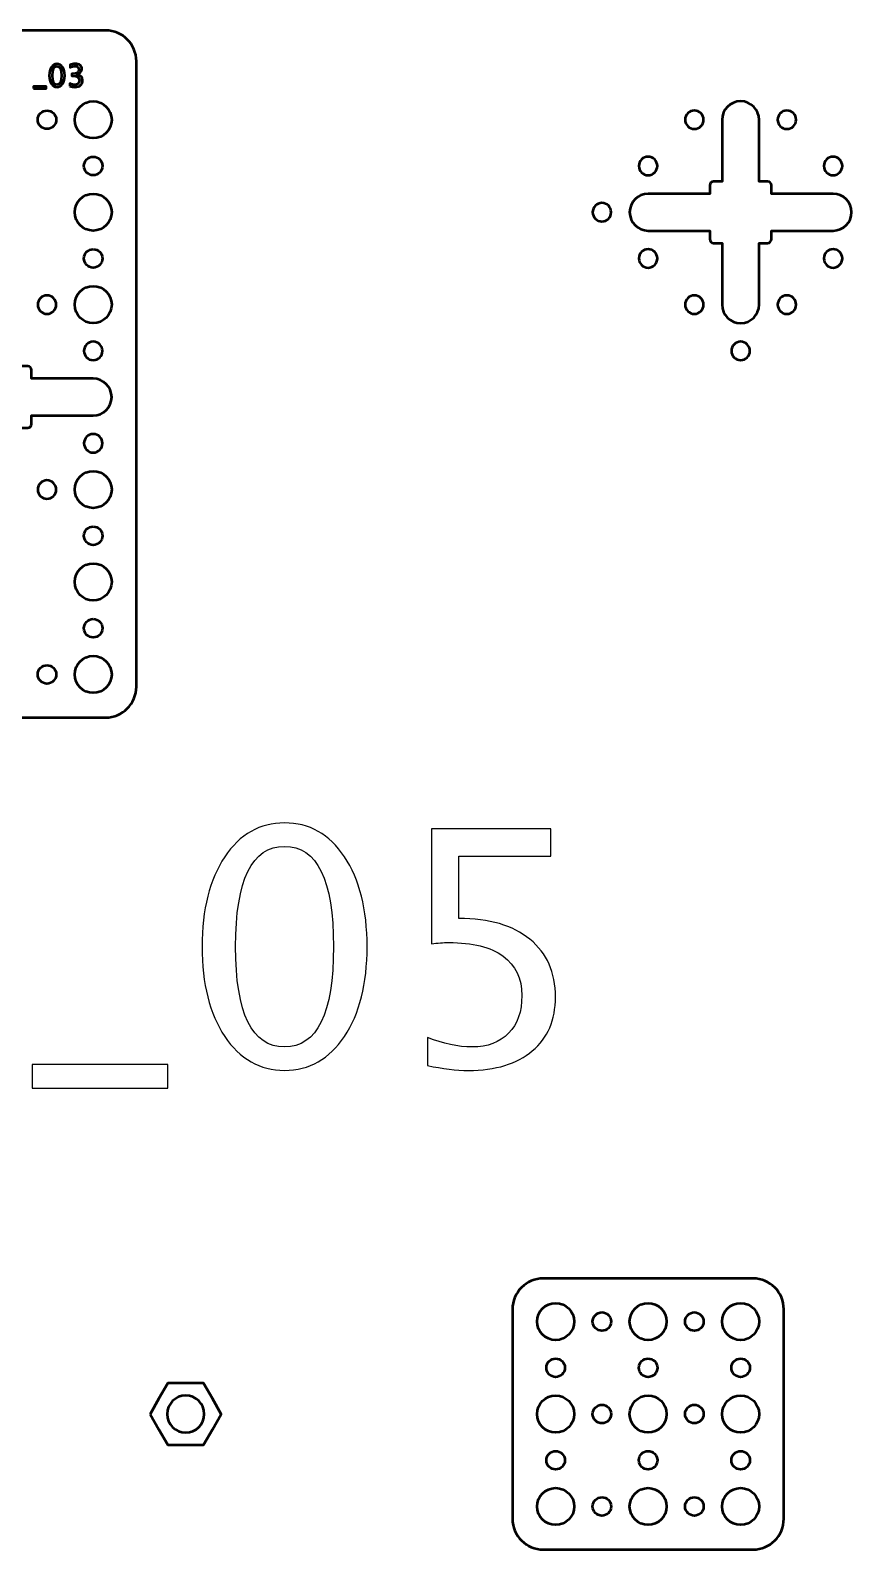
# Model space of a CAD drawing. Header units: centimetres. Extents: x -142 to 94, y -75 to 149.
# Drawn here: x 4.98 to 18.3, y 77.3 to 101.95 of the extents above; entities that cross this region are included whole.
import ezdxf

# ---------------------------------------------------------------- set-up
doc = ezdxf.new("R2010")
doc.units = ezdxf.units.CM
doc.header["$MEASUREMENT"] = 0
doc.layers.add('Layer 1', color=7, linetype='Continuous')

msp = doc.modelspace()

# ---------------------------------------------------------------- linework, layer by layer
at = {"layer": 'Layer 1', "lineweight": 53}
for centre, major_axis in [((5.25, 100.5), (0, 0.15)), ((6.00001, 100.49999), (0, 0.30001)), ((6, 99.75), (0, 0.15)), ((6.00001, 98.99999), (0, 0.30001)), ((6, 98.25), (0, 0.15)), ((6.00001, 97.49999), (0, 0.30001)), ((6.00001, 94.49999), (0, 0.30001)), ((6, 93.75), (0, 0.15)), ((6.00001, 92.99999), (0, 0.30001)), ((6, 92.25), (0, 0.15)), ((6.00001, 91.49999), (0, 0.30001)), ((5.25, 91.5), (0, 0.15)), ((13.50001, 80.99999), (0, 0.30001)), ((14.25, 81), (0, 0.15)), ((15.00001, 80.99999), (0, 0.30001)), ((15.75, 81), (0, 0.15)), ((16.50001, 80.99999), (0, 0.30001)), ((13.5, 80.25), (0, 0.15)), ((15, 80.25), (0, 0.15)), ((16.5, 80.25), (0, 0.15)), ((13.50001, 79.49999), (0, 0.30001)), ((14.25, 79.5), (0, 0.15)), ((15.00001, 79.49999), (0, 0.30001)), ((15.75, 79.5), (0, 0.15)), ((16.50001, 79.49999), (0, 0.30001)), ((13.5, 78.75), (0, 0.15)), ((15, 78.75), (0, 0.15)), ((16.5, 78.75), (0, 0.15)), ((13.50001, 77.99999), (0, 0.30001)), ((14.25, 78), (0, 0.15)), ((15.00001, 77.99999), (0, 0.30001)), ((15.75, 78), (0, 0.15)), ((16.50001, 77.99999), (0, 0.30001))]:
    msp.add_ellipse(centre, major_axis=major_axis, ratio=1, dxfattribs=at)
for points, knots in [([(-6.7, 91.3), (-6.7, 91.3), (-6.7, 101.45), (-6.7, 101.45), (-6.7, 101.45), (-6.7, 101.72614), (-6.47614, 101.95), (-6.2, 101.95), (-6.2, 101.95), (-6.2, 101.95), (6.2, 101.95), (6.2, 101.95), (6.2, 101.95), (6.47614, 101.95), (6.7, 101.72614), (6.7, 101.45), (6.7, 101.45), (6.7, 101.45), (6.7, 91.3), (6.7, 91.3), (6.7, 91.3), (6.7, 91.02386), (6.47614, 90.8), (6.2, 90.8), (6.2, 90.8), (6.2, 90.8), (-6.2, 90.8), (-6.2, 90.8), (-6.2, 90.8), (-6.47614, 90.8), (-6.7, 91.02386), (-6.7, 91.3)], [0, 0, 0, 0, 0.11111111, 0.11111111, 0.11111111, 0.11111111, 0.22222222, 0.22222222, 0.22222222, 0.22222222, 0.33333333, 0.33333333, 0.33333333, 0.33333333, 0.44444444, 0.44444444, 0.44444444, 0.44444444, 0.55555556, 0.55555556, 0.55555556, 0.55555556, 0.66666667, 0.66666667, 0.66666667, 0.66666667, 0.77777778, 0.77777778, 0.77777778, 0.77777778, 1, 1, 1, 1]), ([(16.2, 97.5), (16.2, 97.5), (16.2, 98.50002), (16.2, 98.50002), (16.2, 98.50002), (16.2, 98.50002), (16.0625, 98.50002), (16.0625, 98.50002), (16.0625, 98.50002), (16.02798, 98.50002), (16, 98.52801), (16, 98.56252), (16, 98.56252), (16, 98.56252), (16, 98.7), (16, 98.7), (16, 98.7), (16, 98.7), (15, 98.7), (15, 98.7), (15, 98.7), (14.83431, 98.7), (14.7, 98.83431), (14.7, 99), (14.7, 99), (14.7, 99.16569), (14.83431, 99.3), (15, 99.3), (15, 99.3), (15, 99.3), (16, 99.3), (16, 99.3), (16, 99.3), (16, 99.3), (16, 99.43748), (16, 99.43748), (16, 99.43748), (16, 99.47199), (16.02798, 99.49998), (16.0625, 99.49998), (16.0625, 99.49998), (16.0625, 99.49998), (16.2, 99.49998), (16.2, 99.49998), (16.2, 99.49998), (16.2, 99.49998), (16.2, 100.5), (16.2, 100.5), (16.2, 100.5), (16.2, 100.66569), (16.33431, 100.8), (16.5, 100.8), (16.5, 100.8), (16.66569, 100.8), (16.8, 100.66569), (16.8, 100.5), (16.8, 100.5), (16.8, 100.5), (16.8, 99.49998), (16.8, 99.49998), (16.8, 99.49998), (16.8, 99.49998), (16.9375, 99.49998), (16.9375, 99.49998), (16.9375, 99.49998), (16.97202, 99.49998), (17, 99.47199), (17, 99.43748), (17, 99.43748), (17, 99.43748), (17, 99.3), (17, 99.3), (17, 99.3), (17, 99.3), (18, 99.3), (18, 99.3), (18, 99.3), (18.16569, 99.3), (18.3, 99.16569), (18.3, 99), (18.3, 99), (18.3, 98.83431), (18.16569, 98.7), (18, 98.7), (18, 98.7), (18, 98.7), (17, 98.7), (17, 98.7), (17, 98.7), (17, 98.7), (17, 98.56252), (17, 98.56252), (17, 98.56252), (17, 98.52801), (16.97202, 98.50002), (16.9375, 98.50002), (16.9375, 98.50002), (16.9375, 98.50002), (16.8, 98.50002), (16.8, 98.50002), (16.8, 98.50002), (16.8, 98.50002), (16.8, 97.5), (16.8, 97.5), (16.8, 97.5), (16.8, 97.33431), (16.66569, 97.2), (16.5, 97.2), (16.5, 97.2), (16.33431, 97.2), (16.2, 97.33431), (16.2, 97.5)], [0, 0, 0, 0, 0.03448276, 0.03448276, 0.03448276, 0.03448276, 0.06896552, 0.06896552, 0.06896552, 0.06896552, 0.10344828, 0.10344828, 0.10344828, 0.10344828, 0.13793103, 0.13793103, 0.13793103, 0.13793103, 0.17241379, 0.17241379, 0.17241379, 0.17241379, 0.20689655, 0.20689655, 0.20689655, 0.20689655, 0.24137931, 0.24137931, 0.24137931, 0.24137931, 0.27586207, 0.27586207, 0.27586207, 0.27586207, 0.31034483, 0.31034483, 0.31034483, 0.31034483, 0.34482759, 0.34482759, 0.34482759, 0.34482759, 0.37931034, 0.37931034, 0.37931034, 0.37931034, 0.4137931, 0.4137931, 0.4137931, 0.4137931, 0.44827586, 0.44827586, 0.44827586, 0.44827586, 0.48275862, 0.48275862, 0.48275862, 0.48275862, 0.51724138, 0.51724138, 0.51724138, 0.51724138, 0.55172414, 0.55172414, 0.55172414, 0.55172414, 0.5862069, 0.5862069, 0.5862069, 0.5862069, 0.62068966, 0.62068966, 0.62068966, 0.62068966, 0.65517241, 0.65517241, 0.65517241, 0.65517241, 0.68965517, 0.68965517, 0.68965517, 0.68965517, 0.72413793, 0.72413793, 0.72413793, 0.72413793, 0.75862069, 0.75862069, 0.75862069, 0.75862069, 0.79310345, 0.79310345, 0.79310345, 0.79310345, 0.82758621, 0.82758621, 0.82758621, 0.82758621, 0.86206897, 0.86206897, 0.86206897, 0.86206897, 0.89655172, 0.89655172, 0.89655172, 0.89655172, 0.93103448, 0.93103448, 0.93103448, 0.93103448, 1, 1, 1, 1]), ([(15.75, 100.65), (15.83284, 100.65), (15.9, 100.58284), (15.9, 100.5), (15.9, 100.5), (15.9, 100.41716), (15.83284, 100.35), (15.75, 100.35), (15.75, 100.35), (15.66716, 100.35), (15.6, 100.41716), (15.6, 100.5), (15.6, 100.5), (15.6, 100.58284), (15.66716, 100.65), (15.75, 100.65)], [0, 0, 0, 0, 0.2, 0.2, 0.2, 0.2, 0.4, 0.4, 0.4, 0.4, 0.6, 0.6, 0.6, 0.6, 1, 1, 1, 1]), ([(17.25, 100.65), (17.33284, 100.65), (17.4, 100.58284), (17.4, 100.5), (17.4, 100.5), (17.4, 100.41716), (17.33284, 100.35), (17.25, 100.35), (17.25, 100.35), (17.16716, 100.35), (17.1, 100.41716), (17.1, 100.5), (17.1, 100.5), (17.1, 100.58284), (17.16716, 100.65), (17.25, 100.65)], [0, 0, 0, 0, 0.2, 0.2, 0.2, 0.2, 0.4, 0.4, 0.4, 0.4, 0.6, 0.6, 0.6, 0.6, 1, 1, 1, 1]), ([(15, 99.9), (15.08284, 99.9), (15.15, 99.83284), (15.15, 99.75), (15.15, 99.75), (15.15, 99.66716), (15.08284, 99.6), (15, 99.6), (15, 99.6), (14.91716, 99.6), (14.85, 99.66716), (14.85, 99.75), (14.85, 99.75), (14.85, 99.83284), (14.91716, 99.9), (15, 99.9)], [0, 0, 0, 0, 0.2, 0.2, 0.2, 0.2, 0.4, 0.4, 0.4, 0.4, 0.6, 0.6, 0.6, 0.6, 1, 1, 1, 1]), ([(18, 99.9), (18.08284, 99.9), (18.15, 99.83284), (18.15, 99.75), (18.15, 99.75), (18.15, 99.66716), (18.08284, 99.6), (18, 99.6), (18, 99.6), (17.91716, 99.6), (17.85, 99.66716), (17.85, 99.75), (17.85, 99.75), (17.85, 99.83284), (17.91716, 99.9), (18, 99.9)], [0, 0, 0, 0, 0.2, 0.2, 0.2, 0.2, 0.4, 0.4, 0.4, 0.4, 0.6, 0.6, 0.6, 0.6, 1, 1, 1, 1]), ([(14.25, 99.15), (14.33284, 99.15), (14.4, 99.08284), (14.4, 99), (14.4, 99), (14.4, 98.91716), (14.33284, 98.85), (14.25, 98.85), (14.25, 98.85), (14.16716, 98.85), (14.1, 98.91716), (14.1, 99), (14.1, 99), (14.1, 99.08284), (14.16716, 99.15), (14.25, 99.15)], [0, 0, 0, 0, 0.2, 0.2, 0.2, 0.2, 0.4, 0.4, 0.4, 0.4, 0.6, 0.6, 0.6, 0.6, 1, 1, 1, 1]), ([(15, 98.4), (15.08284, 98.4), (15.15, 98.33284), (15.15, 98.25), (15.15, 98.25), (15.15, 98.16716), (15.08284, 98.1), (15, 98.1), (15, 98.1), (14.91716, 98.1), (14.85, 98.16716), (14.85, 98.25), (14.85, 98.25), (14.85, 98.33284), (14.91716, 98.4), (15, 98.4)], [0, 0, 0, 0, 0.2, 0.2, 0.2, 0.2, 0.4, 0.4, 0.4, 0.4, 0.6, 0.6, 0.6, 0.6, 1, 1, 1, 1]), ([(18, 98.4), (18.08284, 98.4), (18.15, 98.33284), (18.15, 98.25), (18.15, 98.25), (18.15, 98.16716), (18.08284, 98.1), (18, 98.1), (18, 98.1), (17.91716, 98.1), (17.85, 98.16716), (17.85, 98.25), (17.85, 98.25), (17.85, 98.33284), (17.91716, 98.4), (18, 98.4)], [0, 0, 0, 0, 0.2, 0.2, 0.2, 0.2, 0.4, 0.4, 0.4, 0.4, 0.6, 0.6, 0.6, 0.6, 1, 1, 1, 1]), ([(4.2, 94.5), (4.2, 94.5), (4.2, 95.50002), (4.2, 95.50002), (4.2, 95.50002), (4.2, 95.50002), (4.0625, 95.50002), (4.0625, 95.50002), (4.0625, 95.50002), (4.02798, 95.50002), (4, 95.52801), (4, 95.56252), (4, 95.56252), (4, 95.56252), (4, 95.7), (4, 95.7), (4, 95.7), (4, 95.7), (3, 95.7), (3, 95.7), (3, 95.7), (2.83431, 95.7), (2.7, 95.83431), (2.7, 96), (2.7, 96), (2.7, 96.16569), (2.83431, 96.3), (3, 96.3), (3, 96.3), (3, 96.3), (4, 96.3), (4, 96.3), (4, 96.3), (4, 96.3), (4, 96.43748), (4, 96.43748), (4, 96.43748), (4, 96.47199), (4.02798, 96.49998), (4.0625, 96.49998), (4.0625, 96.49998), (4.0625, 96.49998), (4.2, 96.49998), (4.2, 96.49998), (4.2, 96.49998), (4.2, 96.49998), (4.2, 97.5), (4.2, 97.5), (4.2, 97.5), (4.2, 97.66569), (4.33431, 97.8), (4.5, 97.8), (4.5, 97.8), (4.66569, 97.8), (4.8, 97.66569), (4.8, 97.5), (4.8, 97.5), (4.8, 97.5), (4.8, 96.49998), (4.8, 96.49998), (4.8, 96.49998), (4.8, 96.49998), (4.9375, 96.49998), (4.9375, 96.49998), (4.9375, 96.49998), (4.97202, 96.49998), (5, 96.47199), (5, 96.43748), (5, 96.43748), (5, 96.43748), (5, 96.3), (5, 96.3), (5, 96.3), (5, 96.3), (6, 96.3), (6, 96.3), (6, 96.3), (6.16569, 96.3), (6.3, 96.16569), (6.3, 96), (6.3, 96), (6.3, 95.83431), (6.16569, 95.7), (6, 95.7), (6, 95.7), (6, 95.7), (5, 95.7), (5, 95.7), (5, 95.7), (5, 95.7), (5, 95.56252), (5, 95.56252), (5, 95.56252), (5, 95.52801), (4.97202, 95.50002), (4.9375, 95.50002), (4.9375, 95.50002), (4.9375, 95.50002), (4.8, 95.50002), (4.8, 95.50002), (4.8, 95.50002), (4.8, 95.50002), (4.8, 94.5), (4.8, 94.5), (4.8, 94.5), (4.8, 94.33431), (4.66569, 94.2), (4.5, 94.2), (4.5, 94.2), (4.33431, 94.2), (4.2, 94.33431), (4.2, 94.5)], [0, 0, 0, 0, 0.03448276, 0.03448276, 0.03448276, 0.03448276, 0.06896552, 0.06896552, 0.06896552, 0.06896552, 0.10344828, 0.10344828, 0.10344828, 0.10344828, 0.13793103, 0.13793103, 0.13793103, 0.13793103, 0.17241379, 0.17241379, 0.17241379, 0.17241379, 0.20689655, 0.20689655, 0.20689655, 0.20689655, 0.24137931, 0.24137931, 0.24137931, 0.24137931, 0.27586207, 0.27586207, 0.27586207, 0.27586207, 0.31034483, 0.31034483, 0.31034483, 0.31034483, 0.34482759, 0.34482759, 0.34482759, 0.34482759, 0.37931034, 0.37931034, 0.37931034, 0.37931034, 0.4137931, 0.4137931, 0.4137931, 0.4137931, 0.44827586, 0.44827586, 0.44827586, 0.44827586, 0.48275862, 0.48275862, 0.48275862, 0.48275862, 0.51724138, 0.51724138, 0.51724138, 0.51724138, 0.55172414, 0.55172414, 0.55172414, 0.55172414, 0.5862069, 0.5862069, 0.5862069, 0.5862069, 0.62068966, 0.62068966, 0.62068966, 0.62068966, 0.65517241, 0.65517241, 0.65517241, 0.65517241, 0.68965517, 0.68965517, 0.68965517, 0.68965517, 0.72413793, 0.72413793, 0.72413793, 0.72413793, 0.75862069, 0.75862069, 0.75862069, 0.75862069, 0.79310345, 0.79310345, 0.79310345, 0.79310345, 0.82758621, 0.82758621, 0.82758621, 0.82758621, 0.86206897, 0.86206897, 0.86206897, 0.86206897, 0.89655172, 0.89655172, 0.89655172, 0.89655172, 0.93103448, 0.93103448, 0.93103448, 0.93103448, 1, 1, 1, 1]), ([(5.25, 97.65), (5.33284, 97.65), (5.4, 97.58284), (5.4, 97.5), (5.4, 97.5), (5.4, 97.41716), (5.33284, 97.35), (5.25, 97.35), (5.25, 97.35), (5.16716, 97.35), (5.1, 97.41716), (5.1, 97.5), (5.1, 97.5), (5.1, 97.58284), (5.16716, 97.65), (5.25, 97.65)], [0, 0, 0, 0, 0.2, 0.2, 0.2, 0.2, 0.4, 0.4, 0.4, 0.4, 0.6, 0.6, 0.6, 0.6, 1, 1, 1, 1]), ([(15.75, 97.65), (15.83284, 97.65), (15.9, 97.58284), (15.9, 97.5), (15.9, 97.5), (15.9, 97.41716), (15.83284, 97.35), (15.75, 97.35), (15.75, 97.35), (15.66716, 97.35), (15.6, 97.41716), (15.6, 97.5), (15.6, 97.5), (15.6, 97.58284), (15.66716, 97.65), (15.75, 97.65)], [0, 0, 0, 0, 0.2, 0.2, 0.2, 0.2, 0.4, 0.4, 0.4, 0.4, 0.6, 0.6, 0.6, 0.6, 1, 1, 1, 1]), ([(17.25, 97.65), (17.33284, 97.65), (17.4, 97.58284), (17.4, 97.5), (17.4, 97.5), (17.4, 97.41716), (17.33284, 97.35), (17.25, 97.35), (17.25, 97.35), (17.16716, 97.35), (17.1, 97.41716), (17.1, 97.5), (17.1, 97.5), (17.1, 97.58284), (17.16716, 97.65), (17.25, 97.65)], [0, 0, 0, 0, 0.2, 0.2, 0.2, 0.2, 0.4, 0.4, 0.4, 0.4, 0.6, 0.6, 0.6, 0.6, 1, 1, 1, 1]), ([(6, 96.9), (6.08284, 96.9), (6.15, 96.83284), (6.15, 96.75), (6.15, 96.75), (6.15, 96.66716), (6.08284, 96.6), (6, 96.6), (6, 96.6), (5.91716, 96.6), (5.85, 96.66716), (5.85, 96.75), (5.85, 96.75), (5.85, 96.83284), (5.91716, 96.9), (6, 96.9)], [0, 0, 0, 0, 0.2, 0.2, 0.2, 0.2, 0.4, 0.4, 0.4, 0.4, 0.6, 0.6, 0.6, 0.6, 1, 1, 1, 1]), ([(16.5, 96.9), (16.58284, 96.9), (16.65, 96.83284), (16.65, 96.75), (16.65, 96.75), (16.65, 96.66716), (16.58284, 96.6), (16.5, 96.6), (16.5, 96.6), (16.41716, 96.6), (16.35, 96.66716), (16.35, 96.75), (16.35, 96.75), (16.35, 96.83284), (16.41716, 96.9), (16.5, 96.9)], [0, 0, 0, 0, 0.2, 0.2, 0.2, 0.2, 0.4, 0.4, 0.4, 0.4, 0.6, 0.6, 0.6, 0.6, 1, 1, 1, 1]), ([(6, 95.4), (6.08284, 95.4), (6.15, 95.33284), (6.15, 95.25), (6.15, 95.25), (6.15, 95.16716), (6.08284, 95.1), (6, 95.1), (6, 95.1), (5.91716, 95.1), (5.85, 95.16716), (5.85, 95.25), (5.85, 95.25), (5.85, 95.33284), (5.91716, 95.4), (6, 95.4)], [0, 0, 0, 0, 0.2, 0.2, 0.2, 0.2, 0.4, 0.4, 0.4, 0.4, 0.6, 0.6, 0.6, 0.6, 1, 1, 1, 1]), ([(5.25, 94.65), (5.33284, 94.65), (5.4, 94.58284), (5.4, 94.5), (5.4, 94.5), (5.4, 94.41716), (5.33284, 94.35), (5.25, 94.35), (5.25, 94.35), (5.16716, 94.35), (5.1, 94.41716), (5.1, 94.5), (5.1, 94.5), (5.1, 94.58284), (5.16716, 94.65), (5.25, 94.65)], [0, 0, 0, 0, 0.2, 0.2, 0.2, 0.2, 0.4, 0.4, 0.4, 0.4, 0.6, 0.6, 0.6, 0.6, 1, 1, 1, 1]), ([(12.8, 77.8), (12.8, 77.8), (12.8, 81.2), (12.8, 81.2), (12.8, 81.2), (12.8, 81.47614), (13.02386, 81.7), (13.3, 81.7), (13.3, 81.7), (13.3, 81.7), (16.7, 81.7), (16.7, 81.7), (16.7, 81.7), (16.97614, 81.7), (17.2, 81.47614), (17.2, 81.2), (17.2, 81.2), (17.2, 81.2), (17.2, 77.8), (17.2, 77.8), (17.2, 77.8), (17.2, 77.52386), (16.97614, 77.3), (16.7, 77.3), (16.7, 77.3), (16.7, 77.3), (13.3, 77.3), (13.3, 77.3), (13.3, 77.3), (13.02386, 77.3), (12.8, 77.52386), (12.8, 77.8)], [0, 0, 0, 0, 0.11111111, 0.11111111, 0.11111111, 0.11111111, 0.22222222, 0.22222222, 0.22222222, 0.22222222, 0.33333333, 0.33333333, 0.33333333, 0.33333333, 0.44444444, 0.44444444, 0.44444444, 0.44444444, 0.55555556, 0.55555556, 0.55555556, 0.55555556, 0.66666667, 0.66666667, 0.66666667, 0.66666667, 0.77777778, 0.77777778, 0.77777778, 0.77777778, 1, 1, 1, 1]), ([(6.92265, 79.5), (6.92265, 79.5), (7.06698, 79.75), (7.06698, 79.75), (7.06698, 79.75), (7.06698, 79.75), (7.21132, 80), (7.21132, 80), (7.21132, 80), (7.21132, 80), (7.49999, 80), (7.49999, 80), (7.49999, 80), (7.49999, 80), (7.78867, 80), (7.78867, 80), (7.78867, 80), (7.78867, 80), (7.93301, 79.75), (7.93301, 79.75), (7.93301, 79.75), (7.93301, 79.75), (8.07734, 79.5), (8.07734, 79.5), (8.07734, 79.5), (8.07734, 79.5), (7.93301, 79.25), (7.93301, 79.25), (7.93301, 79.25), (7.93301, 79.25), (7.78867, 79), (7.78867, 79), (7.78867, 79), (7.78867, 79), (7.49999, 79), (7.49999, 79), (7.49999, 79), (7.49999, 79), (7.21132, 79), (7.21132, 79), (7.21132, 79), (7.21132, 79), (7.06698, 79.25), (7.06698, 79.25), (7.06698, 79.25), (7.06698, 79.25), (6.92265, 79.5), (6.92265, 79.5)], [0, 0, 0, 0, 0.07692308, 0.07692308, 0.07692308, 0.07692308, 0.15384615, 0.15384615, 0.15384615, 0.15384615, 0.23076923, 0.23076923, 0.23076923, 0.23076923, 0.30769231, 0.30769231, 0.30769231, 0.30769231, 0.38461538, 0.38461538, 0.38461538, 0.38461538, 0.46153846, 0.46153846, 0.46153846, 0.46153846, 0.53846154, 0.53846154, 0.53846154, 0.53846154, 0.61538462, 0.61538462, 0.61538462, 0.61538462, 0.69230769, 0.69230769, 0.69230769, 0.69230769, 0.76923077, 0.76923077, 0.76923077, 0.76923077, 0.84615385, 0.84615385, 0.84615385, 0.84615385, 1, 1, 1, 1]), ([(7.2, 79.5), (7.2, 79.66568), (7.33431, 79.8), (7.49999, 79.8), (7.49999, 79.8), (7.66568, 79.8), (7.79999, 79.66568), (7.79999, 79.5), (7.79999, 79.5), (7.79999, 79.33431), (7.66568, 79.2), (7.49999, 79.2), (7.49999, 79.2), (7.33431, 79.2), (7.2, 79.33431), (7.2, 79.5)], [0, 0, 0, 0, 0.2, 0.2, 0.2, 0.2, 0.4, 0.4, 0.4, 0.4, 0.6, 0.6, 0.6, 0.6, 1, 1, 1, 1])]:
    msp.add_open_spline(points, degree=3, knots=knots, dxfattribs=at)
at = {"layer": 'Layer 1', "color": 5, "lineweight": 53}
for points, knots in [([(5.41237, 101.0311), (5.37492, 101.0311), (5.34471, 101.0483), (5.32182, 101.08263), (5.32182, 101.08263), (5.29886, 101.11695), (5.28742, 101.16223), (5.28742, 101.21853), (5.28742, 101.21853), (5.28742, 101.27483), (5.29886, 101.32011), (5.32182, 101.35443), (5.32182, 101.35443), (5.34471, 101.38876), (5.37492, 101.40596), (5.41237, 101.40596), (5.41237, 101.40596), (5.44999, 101.40596), (5.4802, 101.38884), (5.50308, 101.3546), (5.50308, 101.3546), (5.52588, 101.32035), (5.53732, 101.275), (5.53732, 101.21853), (5.53732, 101.21853), (5.53732, 101.16223), (5.52588, 101.11695), (5.50308, 101.08263), (5.50308, 101.08263), (5.4802, 101.0483), (5.44999, 101.0311), (5.41237, 101.0311)], [0, 0, 0, 0, 0.11111111, 0.11111111, 0.11111111, 0.11111111, 0.22222222, 0.22222222, 0.22222222, 0.22222222, 0.33333333, 0.33333333, 0.33333333, 0.33333333, 0.44444444, 0.44444444, 0.44444444, 0.44444444, 0.55555556, 0.55555556, 0.55555556, 0.55555556, 0.66666667, 0.66666667, 0.66666667, 0.66666667, 0.77777778, 0.77777778, 0.77777778, 0.77777778, 1, 1, 1, 1]), ([(5.41229, 101.06666), (5.46176, 101.06666), (5.48645, 101.11728), (5.48645, 101.21853), (5.48645, 101.21853), (5.48645, 101.31978), (5.46176, 101.3704), (5.41229, 101.3704), (5.41229, 101.3704), (5.36298, 101.3704), (5.33829, 101.31978), (5.33829, 101.21853), (5.33829, 101.21853), (5.33829, 101.11728), (5.36298, 101.06666), (5.41229, 101.06666)], [0, 0, 0, 0, 0.2, 0.2, 0.2, 0.2, 0.4, 0.4, 0.4, 0.4, 0.6, 0.6, 0.6, 0.6, 1, 1, 1, 1]), ([(5.61898, 101.04246), (5.61898, 101.04246), (5.61898, 101.08691), (5.61898, 101.08691), (5.61898, 101.08691), (5.65289, 101.07341), (5.67948, 101.06666), (5.69899, 101.06666), (5.69899, 101.06666), (5.72195, 101.06666), (5.74047, 101.07325), (5.75471, 101.0865), (5.75471, 101.0865), (5.76895, 101.09975), (5.77603, 101.11704), (5.77603, 101.13827), (5.77603, 101.13827), (5.77603, 101.18865), (5.74097, 101.21384), (5.67084, 101.21384), (5.67084, 101.21384), (5.67084, 101.21384), (5.65207, 101.21384), (5.65207, 101.21384), (5.65207, 101.21384), (5.65207, 101.21384), (5.65207, 101.2457), (5.65207, 101.2457), (5.65207, 101.2457), (5.65207, 101.2457), (5.6687, 101.24594), (5.6687, 101.24594), (5.6687, 101.24594), (5.73463, 101.24594), (5.76764, 101.26915), (5.76764, 101.31566), (5.76764, 101.31566), (5.76764, 101.35213), (5.74574, 101.3704), (5.70203, 101.3704), (5.70203, 101.3704), (5.67857, 101.3704), (5.65256, 101.36365), (5.62392, 101.35015), (5.62392, 101.35015), (5.62392, 101.35015), (5.62392, 101.39164), (5.62392, 101.39164), (5.62392, 101.39164), (5.65199, 101.40119), (5.67907, 101.40596), (5.70508, 101.40596), (5.70508, 101.40596), (5.74047, 101.40596), (5.76772, 101.39888), (5.78665, 101.38473), (5.78665, 101.38473), (5.80558, 101.37065), (5.81505, 101.35015), (5.81505, 101.32332), (5.81505, 101.32332), (5.81505, 101.28142), (5.79027, 101.25154), (5.74064, 101.23376), (5.74064, 101.23376), (5.79818, 101.22034), (5.8269, 101.18882), (5.8269, 101.13901), (5.8269, 101.13901), (5.8269, 101.10543), (5.81579, 101.07901), (5.79365, 101.05983), (5.79365, 101.05983), (5.77151, 101.04065), (5.74105, 101.0311), (5.70236, 101.0311), (5.70236, 101.0311), (5.6803, 101.0311), (5.65256, 101.03489), (5.61898, 101.04246)], [0, 0, 0, 0, 0.04761905, 0.04761905, 0.04761905, 0.04761905, 0.0952381, 0.0952381, 0.0952381, 0.0952381, 0.14285714, 0.14285714, 0.14285714, 0.14285714, 0.19047619, 0.19047619, 0.19047619, 0.19047619, 0.23809524, 0.23809524, 0.23809524, 0.23809524, 0.28571429, 0.28571429, 0.28571429, 0.28571429, 0.33333333, 0.33333333, 0.33333333, 0.33333333, 0.38095238, 0.38095238, 0.38095238, 0.38095238, 0.42857143, 0.42857143, 0.42857143, 0.42857143, 0.47619048, 0.47619048, 0.47619048, 0.47619048, 0.52380952, 0.52380952, 0.52380952, 0.52380952, 0.57142857, 0.57142857, 0.57142857, 0.57142857, 0.61904762, 0.61904762, 0.61904762, 0.61904762, 0.66666667, 0.66666667, 0.66666667, 0.66666667, 0.71428571, 0.71428571, 0.71428571, 0.71428571, 0.76190476, 0.76190476, 0.76190476, 0.76190476, 0.80952381, 0.80952381, 0.80952381, 0.80952381, 0.85714286, 0.85714286, 0.85714286, 0.85714286, 0.9047619, 0.9047619, 0.9047619, 0.9047619, 1, 1, 1, 1]), ([(5.03009, 101.00443), (5.03009, 101.00443), (5.03009, 101.03999), (5.03009, 101.03999), (5.03009, 101.03999), (5.03009, 101.03999), (5.23555, 101.03999), (5.23555, 101.03999), (5.23555, 101.03999), (5.23555, 101.03999), (5.23555, 101.00443), (5.23555, 101.00443), (5.23555, 101.00443), (5.23555, 101.00443), (5.03009, 101.00443), (5.03009, 101.00443)], [0, 0, 0, 0, 0.2, 0.2, 0.2, 0.2, 0.4, 0.4, 0.4, 0.4, 0.6, 0.6, 0.6, 0.6, 1, 1, 1, 1])]:
    msp.add_open_spline(points, degree=3, knots=knots, dxfattribs=at)
at = {"layer": 'Layer 1'}
for points, knots in [([(9.10346, 85.07519), (8.70217, 85.07519), (8.3785, 85.25952), (8.13332, 85.62729), (8.13332, 85.62729), (7.88726, 85.99506), (7.76467, 86.48013), (7.76467, 87.08338), (7.76467, 87.08338), (7.76467, 87.68663), (7.88726, 88.1717), (8.13332, 88.53947), (8.13332, 88.53947), (8.3785, 88.90724), (8.70217, 89.09157), (9.10346, 89.09157), (9.10346, 89.09157), (9.50651, 89.09157), (9.83018, 88.90812), (10.07536, 88.54123), (10.07536, 88.54123), (10.31966, 88.17434), (10.44225, 87.68839), (10.44225, 87.08338), (10.44225, 87.08338), (10.44225, 86.48013), (10.31966, 85.99506), (10.07536, 85.62729), (10.07536, 85.62729), (9.83018, 85.25952), (9.50651, 85.07519), (9.10346, 85.07519)], [0, 0, 0, 0, 0.11111111, 0.11111111, 0.11111111, 0.11111111, 0.22222222, 0.22222222, 0.22222222, 0.22222222, 0.33333333, 0.33333333, 0.33333333, 0.33333333, 0.44444444, 0.44444444, 0.44444444, 0.44444444, 0.55555556, 0.55555556, 0.55555556, 0.55555556, 0.66666667, 0.66666667, 0.66666667, 0.66666667, 0.77777778, 0.77777778, 0.77777778, 0.77777778, 1, 1, 1, 1]), ([(11.42297, 85.15456), (11.42297, 85.15456), (11.42297, 85.60965), (11.42297, 85.60965), (11.42297, 85.60965), (11.67609, 85.50734), (11.91598, 85.45619), (12.14529, 85.45619), (12.14529, 85.45619), (12.39576, 85.45619), (12.59331, 85.53027), (12.73707, 85.67844), (12.73707, 85.67844), (12.88083, 85.82661), (12.95227, 86.03034), (12.95227, 86.28963), (12.95227, 86.28963), (12.95227, 86.56832), (12.85084, 86.78175), (12.648, 86.92904), (12.648, 86.92904), (12.44515, 87.07632), (12.15146, 87.14952), (11.76781, 87.14952), (11.76781, 87.14952), (11.67874, 87.14952), (11.58437, 87.14335), (11.48647, 87.131), (11.48647, 87.131), (11.48647, 87.131), (11.48647, 88.99632), (11.48647, 88.99632), (11.48647, 88.99632), (11.48647, 88.99632), (13.42322, 88.99632), (13.42322, 88.99632), (13.42322, 88.99632), (13.42322, 88.99632), (13.42322, 88.55182), (13.42322, 88.55182), (13.42322, 88.55182), (13.42322, 88.55182), (11.93097, 88.55182), (11.93097, 88.55182), (11.93097, 88.55182), (11.93097, 88.55182), (11.93097, 87.54111), (11.93097, 87.54111), (11.93097, 87.54111), (12.4231, 87.54111), (12.80675, 87.42822), (13.08279, 87.20244), (13.08279, 87.20244), (13.35884, 86.97755), (13.49731, 86.66534), (13.49731, 86.26582), (13.49731, 86.26582), (13.49731, 85.89363), (13.37207, 85.60259), (13.1216, 85.39181), (13.1216, 85.39181), (12.87113, 85.18102), (12.5254, 85.07519), (12.08443, 85.07519), (12.08443, 85.07519), (11.88776, 85.07519), (11.66727, 85.10165), (11.42297, 85.15456)], [0, 0, 0, 0, 0.05555556, 0.05555556, 0.05555556, 0.05555556, 0.11111111, 0.11111111, 0.11111111, 0.11111111, 0.16666667, 0.16666667, 0.16666667, 0.16666667, 0.22222222, 0.22222222, 0.22222222, 0.22222222, 0.27777778, 0.27777778, 0.27777778, 0.27777778, 0.33333333, 0.33333333, 0.33333333, 0.33333333, 0.38888889, 0.38888889, 0.38888889, 0.38888889, 0.44444444, 0.44444444, 0.44444444, 0.44444444, 0.5, 0.5, 0.5, 0.5, 0.55555556, 0.55555556, 0.55555556, 0.55555556, 0.61111111, 0.61111111, 0.61111111, 0.61111111, 0.66666667, 0.66666667, 0.66666667, 0.66666667, 0.72222222, 0.72222222, 0.72222222, 0.72222222, 0.77777778, 0.77777778, 0.77777778, 0.77777778, 0.83333333, 0.83333333, 0.83333333, 0.83333333, 0.88888889, 0.88888889, 0.88888889, 0.88888889, 1, 1, 1, 1]), ([(9.10258, 85.45619), (9.63262, 85.45619), (9.89721, 85.99859), (9.89721, 87.08338), (9.89721, 87.08338), (9.89721, 88.16817), (9.63262, 88.71057), (9.10258, 88.71057), (9.10258, 88.71057), (8.57429, 88.71057), (8.30971, 88.16817), (8.30971, 87.08338), (8.30971, 87.08338), (8.30971, 85.99859), (8.57429, 85.45619), (9.10258, 85.45619)], [0, 0, 0, 0, 0.2, 0.2, 0.2, 0.2, 0.4, 0.4, 0.4, 0.4, 0.6, 0.6, 0.6, 0.6, 1, 1, 1, 1]), ([(5.00771, 84.78944), (5.00771, 84.78944), (5.00771, 85.17044), (5.00771, 85.17044), (5.00771, 85.17044), (5.00771, 85.17044), (7.20904, 85.17044), (7.20904, 85.17044), (7.20904, 85.17044), (7.20904, 85.17044), (7.20904, 84.78944), (7.20904, 84.78944), (7.20904, 84.78944), (7.20904, 84.78944), (5.00771, 84.78944), (5.00771, 84.78944)], [0, 0, 0, 0, 0.2, 0.2, 0.2, 0.2, 0.4, 0.4, 0.4, 0.4, 0.6, 0.6, 0.6, 0.6, 1, 1, 1, 1])]:
    msp.add_open_spline(points, degree=3, knots=knots, dxfattribs=at)

doc.saveas('drawing.dxf')
